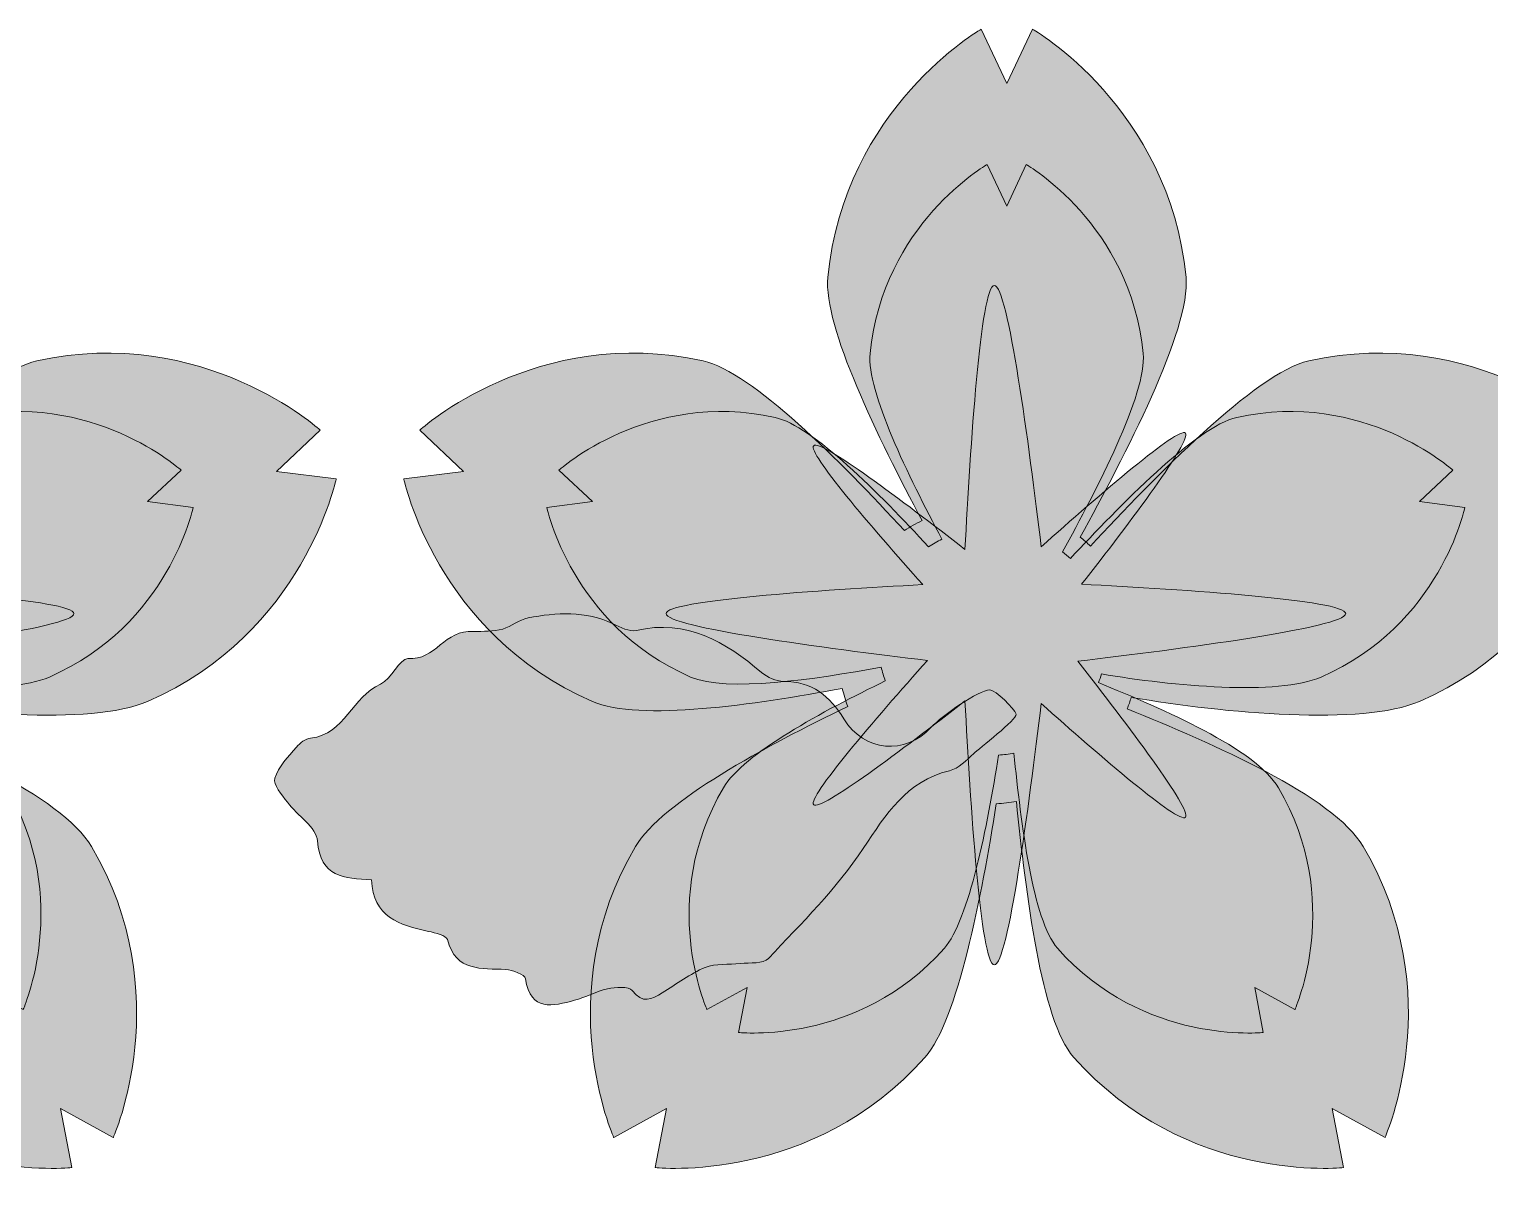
# Model space of a CAD drawing. Header units: inches. Extents: x 0 to 7.76, y -4.48 to -0.03.
# Drawn here: x 3.033 to 3.932, y -4.478 to -3.767 of the extents above; entities that cross this region are included whole.
import ezdxf

# ---------------------------------------------------------------- set-up
doc = ezdxf.new("R2010")
doc.units = ezdxf.units.IN
doc.header["$MEASUREMENT"] = 0
doc.layers.add('Layer 1', color=7, linetype='Continuous')

msp = doc.modelspace()

# ---------------------------------------------------------------- hatches: boundary and pattern name
at = {"layer": 'Layer 1', "true_color": 0xf39dc3}
h = msp.add_hatch(color=21, dxfattribs=at)
h.dxf.hatch_style = 2
edge = h.paths.add_edge_path()
edge.add_spline(control_points=[(3.18548, -4.03906), (3.18548, -4.03906), (3.2125, -4.01369), (3.2125, -4.01369), (3.2125, -4.01369), (3.14055, -3.94832), (3.03807, -3.97106), (3.00547, -3.97829), (2.94263, -4.04338), (2.90374, -4.08502), (2.90172, -4.08312), (2.89963, -4.0813), (2.89744, -4.07958), (2.92445, -4.03019), (2.96566, -3.95186), (2.96255, -3.91952), (2.9525, -3.81503), (2.86811, -3.7668), (2.86811, -3.7668), (2.86811, -3.7668), (2.85233, -3.80034), (2.85233, -3.80034), (2.85233, -3.80034), (2.83655, -3.7668), (2.83655, -3.7668), (2.83655, -3.7668), (2.75215, -3.81503), (2.7421, -3.91952), (2.7392, -3.94975), (2.77316, -4.01895), (2.8001, -4.06935), (2.79636, -4.0712), (2.79271, -4.0732), (2.78927, -4.07551), (2.74999, -4.03302), (2.69564, -3.97778), (2.66531, -3.97106), (2.56284, -3.94832), (2.49089, -4.01369), (2.49089, -4.01369), (2.49089, -4.01369), (2.51791, -4.03906), (2.51791, -4.03906), (2.51791, -4.03906), (2.48114, -4.04371), (2.48114, -4.04371), (2.48114, -4.04371), (2.50092, -4.13887), (2.59719, -4.18071), (2.62603, -4.19325), (2.69733, -4.18271), (2.75098, -4.17266), (2.75187, -4.1765), (2.75302, -4.18023), (2.75437, -4.18387), (2.70452, -4.20787), (2.63997, -4.24251), (2.62368, -4.27014), (2.5704, -4.36058), (2.61033, -4.4492), (2.61033, -4.4492), (2.61033, -4.4492), (2.64281, -4.43134), (2.64281, -4.43134), (2.64281, -4.43134), (2.63586, -4.46775), (2.63586, -4.46775), (2.63586, -4.46775), (2.73248, -4.47834), (2.80203, -4.39972), (2.8218, -4.37736), (2.83689, -4.30036), (2.8458, -4.24374), (2.84999, -4.24351), (2.85412, -4.24306), (2.85814, -4.24229), (2.86402, -4.29903), (2.8734, -4.37717), (2.89334, -4.39972), (2.96289, -4.47834), (3.05951, -4.46775), (3.05951, -4.46775), (3.05951, -4.46775), (3.05256, -4.43134), (3.05256, -4.43134), (3.05256, -4.43134), (3.08505, -4.4492), (3.08505, -4.4492), (3.08505, -4.4492), (3.12498, -4.36058), (3.07169, -4.27014), (3.05306, -4.23853), (2.97879, -4.20672), (2.92639, -4.18524), (2.92728, -4.18294), (2.92812, -4.18062), (2.92883, -4.17823), (2.98656, -4.188), (3.07118, -4.19593), (3.1062, -4.18071), (3.20246, -4.13887), (3.22225, -4.04371), (3.22225, -4.04371), (3.22225, -4.04371), (3.18548, -4.03906), (3.18548, -4.03906)], knot_values=[0, 0, 0, 0, 1, 1, 1, 2, 2, 2, 3, 3, 3, 4, 4, 4, 5, 5, 5, 6, 6, 6, 7, 7, 7, 8, 8, 8, 9, 9, 9, 10, 10, 10, 11, 11, 11, 12, 12, 12, 13, 13, 13, 14, 14, 14, 15, 15, 15, 16, 16, 16, 17, 17, 17, 18, 18, 18, 19, 19, 19, 20, 20, 20, 21, 21, 21, 22, 22, 22, 23, 23, 23, 24, 24, 24, 25, 25, 25, 26, 26, 26, 27, 27, 27, 28, 28, 28, 29, 29, 29, 30, 30, 30, 31, 31, 31, 32, 32, 32, 33, 33, 33, 34, 34, 34, 35, 35, 35, 35], degree=3, periodic=1)
h = msp.add_hatch(color=21, dxfattribs=at)
h.dxf.hatch_style = 2
edge = h.paths.add_edge_path()
edge.add_spline(control_points=[(3.96824, -4.03906), (3.96824, -4.03906), (3.99526, -4.01369), (3.99526, -4.01369), (3.99526, -4.01369), (3.92331, -3.94832), (3.82083, -3.97106), (3.78823, -3.97829), (3.72539, -4.04338), (3.6865, -4.08502), (3.68448, -4.08312), (3.68239, -4.0813), (3.6802, -4.07958), (3.70721, -4.03019), (3.74842, -3.95186), (3.74531, -3.91952), (3.73526, -3.81503), (3.65087, -3.7668), (3.65087, -3.7668), (3.65087, -3.7668), (3.63509, -3.80034), (3.63509, -3.80034), (3.63509, -3.80034), (3.61931, -3.7668), (3.61931, -3.7668), (3.61931, -3.7668), (3.53491, -3.81503), (3.52486, -3.91952), (3.52196, -3.94975), (3.55592, -4.01895), (3.58286, -4.06935), (3.57912, -4.0712), (3.57547, -4.0732), (3.57203, -4.07551), (3.53275, -4.03302), (3.4784, -3.97778), (3.44807, -3.97106), (3.3456, -3.94832), (3.27365, -4.01369), (3.27365, -4.01369), (3.27365, -4.01369), (3.30067, -4.03906), (3.30067, -4.03906), (3.30067, -4.03906), (3.2639, -4.04371), (3.2639, -4.04371), (3.2639, -4.04371), (3.28368, -4.13887), (3.37995, -4.18071), (3.40879, -4.19325), (3.48009, -4.18271), (3.53374, -4.17266), (3.53463, -4.1765), (3.53578, -4.18023), (3.53713, -4.18387), (3.48728, -4.20787), (3.42273, -4.24251), (3.40644, -4.27014), (3.35316, -4.36058), (3.39309, -4.4492), (3.39309, -4.4492), (3.39309, -4.4492), (3.42557, -4.43134), (3.42557, -4.43134), (3.42557, -4.43134), (3.41862, -4.46775), (3.41862, -4.46775), (3.41862, -4.46775), (3.51524, -4.47834), (3.58479, -4.39972), (3.60456, -4.37736), (3.61965, -4.30036), (3.62856, -4.24374), (3.63275, -4.24351), (3.63688, -4.24306), (3.6409, -4.24229), (3.64678, -4.29903), (3.65616, -4.37717), (3.6761, -4.39972), (3.74565, -4.47834), (3.84227, -4.46775), (3.84227, -4.46775), (3.84227, -4.46775), (3.83532, -4.43134), (3.83532, -4.43134), (3.83532, -4.43134), (3.8678, -4.4492), (3.8678, -4.4492), (3.8678, -4.4492), (3.90773, -4.36058), (3.85445, -4.27014), (3.83582, -4.23853), (3.76155, -4.20672), (3.70914, -4.18524), (3.71004, -4.18294), (3.71088, -4.18062), (3.71159, -4.17823), (3.76932, -4.188), (3.85394, -4.19593), (3.88896, -4.18071), (3.98522, -4.13887), (4.00501, -4.04371), (4.00501, -4.04371), (4.00501, -4.04371), (3.96824, -4.03906), (3.96824, -4.03906)], knot_values=[0, 0, 0, 0, 1, 1, 1, 2, 2, 2, 3, 3, 3, 4, 4, 4, 5, 5, 5, 6, 6, 6, 7, 7, 7, 8, 8, 8, 9, 9, 9, 10, 10, 10, 11, 11, 11, 12, 12, 12, 13, 13, 13, 14, 14, 14, 15, 15, 15, 16, 16, 16, 17, 17, 17, 18, 18, 18, 19, 19, 19, 20, 20, 20, 21, 21, 21, 22, 22, 22, 23, 23, 23, 24, 24, 24, 25, 25, 25, 26, 26, 26, 27, 27, 27, 28, 28, 28, 29, 29, 29, 30, 30, 30, 31, 31, 31, 32, 32, 32, 33, 33, 33, 34, 34, 34, 35, 35, 35, 35], degree=3, periodic=1)
at = {"layer": 'Layer 1', "true_color": 0xf5b9d4}
h = msp.add_hatch(color=254, dxfattribs=at)
h.dxf.hatch_style = 2
edge = h.paths.add_edge_path()
edge.add_spline(control_points=[(3.10617, -4.0577), (3.10617, -4.0577), (3.12677, -4.03836), (3.12677, -4.03836), (3.12677, -4.03836), (3.07192, -3.98853), (2.99379, -4.00586), (2.96893, -4.01137), (2.92102, -4.061), (2.89137, -4.09274), (2.88983, -4.09129), (2.88824, -4.0899), (2.88657, -4.08859), (2.90716, -4.05094), (2.93858, -3.99122), (2.93621, -3.96656), (2.92855, -3.8869), (2.86421, -3.85014), (2.86421, -3.85014), (2.86421, -3.85014), (2.85218, -3.87571), (2.85218, -3.87571), (2.85218, -3.87571), (2.84015, -3.85014), (2.84015, -3.85014), (2.84015, -3.85014), (2.7758, -3.8869), (2.76814, -3.96656), (2.76593, -3.98961), (2.79182, -4.04237), (2.81236, -4.0808), (2.80951, -4.0822), (2.80672, -4.08373), (2.8041, -4.08549), (2.77416, -4.0531), (2.73272, -4.01099), (2.7096, -4.00586), (2.63147, -3.98853), (2.57662, -4.03836), (2.57662, -4.03836), (2.57662, -4.03836), (2.59722, -4.0577), (2.59722, -4.0577), (2.59722, -4.0577), (2.56919, -4.06124), (2.56919, -4.06124), (2.56919, -4.06124), (2.58427, -4.1338), (2.65767, -4.1657), (2.67965, -4.17526), (2.73401, -4.16722), (2.77491, -4.15955), (2.77559, -4.16248), (2.77646, -4.16533), (2.77749, -4.16811), (2.73949, -4.1864), (2.69028, -4.21281), (2.67786, -4.23388), (2.63724, -4.30283), (2.66768, -4.37039), (2.66768, -4.37039), (2.66768, -4.37039), (2.69244, -4.35678), (2.69244, -4.35678), (2.69244, -4.35678), (2.68715, -4.38453), (2.68715, -4.38453), (2.68715, -4.38453), (2.76081, -4.39261), (2.81383, -4.33266), (2.8289, -4.31562), (2.84041, -4.25691), (2.8472, -4.21375), (2.85039, -4.21357), (2.85354, -4.21323), (2.85661, -4.21264), (2.86109, -4.2559), (2.86824, -4.31547), (2.88345, -4.33266), (2.93647, -4.39261), (3.01013, -4.38453), (3.01013, -4.38453), (3.01013, -4.38453), (3.00484, -4.35678), (3.00484, -4.35678), (3.00484, -4.35678), (3.0296, -4.37039), (3.0296, -4.37039), (3.0296, -4.37039), (3.06004, -4.30283), (3.01941, -4.23388), (3.00522, -4.20978), (2.94859, -4.18553), (2.90864, -4.16915), (2.90932, -4.1674), (2.90996, -4.16563), (2.9105, -4.16381), (2.95452, -4.17125), (3.01903, -4.1773), (3.04572, -4.1657), (3.11912, -4.1338), (3.1342, -4.06124), (3.1342, -4.06124), (3.1342, -4.06124), (3.10617, -4.0577), (3.10617, -4.0577)], knot_values=[0, 0, 0, 0, 1, 1, 1, 2, 2, 2, 3, 3, 3, 4, 4, 4, 5, 5, 5, 6, 6, 6, 7, 7, 7, 8, 8, 8, 9, 9, 9, 10, 10, 10, 11, 11, 11, 12, 12, 12, 13, 13, 13, 14, 14, 14, 15, 15, 15, 16, 16, 16, 17, 17, 17, 18, 18, 18, 19, 19, 19, 20, 20, 20, 21, 21, 21, 22, 22, 22, 23, 23, 23, 24, 24, 24, 25, 25, 25, 26, 26, 26, 27, 27, 27, 28, 28, 28, 29, 29, 29, 30, 30, 30, 31, 31, 31, 32, 32, 32, 33, 33, 33, 34, 34, 34, 35, 35, 35, 35], degree=3, periodic=1)
h = msp.add_hatch(color=254, dxfattribs=at)
h.dxf.hatch_style = 2
edge = h.paths.add_edge_path()
edge.add_spline(control_points=[(3.88893, -4.0577), (3.88893, -4.0577), (3.90953, -4.03836), (3.90953, -4.03836), (3.90953, -4.03836), (3.85468, -3.98853), (3.77655, -4.00586), (3.75169, -4.01137), (3.70378, -4.061), (3.67413, -4.09274), (3.67259, -4.09129), (3.671, -4.0899), (3.66933, -4.08859), (3.68992, -4.05094), (3.72134, -3.99122), (3.71897, -3.96656), (3.71131, -3.8869), (3.64697, -3.85014), (3.64697, -3.85014), (3.64697, -3.85014), (3.63494, -3.87571), (3.63494, -3.87571), (3.63494, -3.87571), (3.6229, -3.85014), (3.6229, -3.85014), (3.6229, -3.85014), (3.55856, -3.8869), (3.5509, -3.96656), (3.54869, -3.98961), (3.57458, -4.04237), (3.59512, -4.0808), (3.59227, -4.0822), (3.58948, -4.08373), (3.58686, -4.08549), (3.55692, -4.0531), (3.51548, -4.01099), (3.49236, -4.00586), (3.41423, -3.98853), (3.35938, -4.03836), (3.35938, -4.03836), (3.35938, -4.03836), (3.37998, -4.0577), (3.37998, -4.0577), (3.37998, -4.0577), (3.35195, -4.06124), (3.35195, -4.06124), (3.35195, -4.06124), (3.36703, -4.1338), (3.44043, -4.1657), (3.46241, -4.17526), (3.51677, -4.16722), (3.55767, -4.15955), (3.55835, -4.16248), (3.55922, -4.16533), (3.56025, -4.16811), (3.52225, -4.1864), (3.47304, -4.21281), (3.46062, -4.23388), (3.42, -4.30283), (3.45044, -4.37039), (3.45044, -4.37039), (3.45044, -4.37039), (3.4752, -4.35678), (3.4752, -4.35678), (3.4752, -4.35678), (3.46991, -4.38453), (3.46991, -4.38453), (3.46991, -4.38453), (3.54357, -4.39261), (3.59659, -4.33266), (3.61166, -4.31562), (3.62317, -4.25691), (3.62996, -4.21375), (3.63315, -4.21357), (3.6363, -4.21323), (3.63937, -4.21264), (3.64385, -4.2559), (3.651, -4.31547), (3.66621, -4.33266), (3.71923, -4.39261), (3.79289, -4.38453), (3.79289, -4.38453), (3.79289, -4.38453), (3.7876, -4.35678), (3.7876, -4.35678), (3.7876, -4.35678), (3.81236, -4.37039), (3.81236, -4.37039), (3.81236, -4.37039), (3.8428, -4.30283), (3.80217, -4.23388), (3.78798, -4.20978), (3.73135, -4.18553), (3.6914, -4.16915), (3.69208, -4.1674), (3.69272, -4.16563), (3.69326, -4.16381), (3.73728, -4.17125), (3.80179, -4.1773), (3.82848, -4.1657), (3.90188, -4.1338), (3.91696, -4.06124), (3.91696, -4.06124), (3.91696, -4.06124), (3.88893, -4.0577), (3.88893, -4.0577)], knot_values=[0, 0, 0, 0, 1, 1, 1, 2, 2, 2, 3, 3, 3, 4, 4, 4, 5, 5, 5, 6, 6, 6, 7, 7, 7, 8, 8, 8, 9, 9, 9, 10, 10, 10, 11, 11, 11, 12, 12, 12, 13, 13, 13, 14, 14, 14, 15, 15, 15, 16, 16, 16, 17, 17, 17, 18, 18, 18, 19, 19, 19, 20, 20, 20, 21, 21, 21, 22, 22, 22, 23, 23, 23, 24, 24, 24, 25, 25, 25, 26, 26, 26, 27, 27, 27, 28, 28, 28, 29, 29, 29, 30, 30, 30, 31, 31, 31, 32, 32, 32, 33, 33, 33, 34, 34, 34, 35, 35, 35, 35], degree=3, periodic=1)
at = {"layer": 'Layer 1', "true_color": 0xec008b}
h = msp.add_hatch(color=230, dxfattribs=at)
h.dxf.hatch_style = 2
edge = h.paths.add_edge_path()
edge.add_spline(control_points=[(3.06088, -4.12666), (3.06088, -4.11826), (2.96068, -4.1118), (2.89831, -4.10859), (2.92794, -4.07063), (2.96636, -4.01962), (2.96222, -4.01547), (2.95803, -4.01128), (2.90918, -4.05352), (2.87341, -4.08553), (2.86596, -4.02308), (2.85291, -3.92458), (2.84459, -3.92458), (2.83619, -3.92458), (2.82973, -4.02479), (2.82652, -4.08715), (2.78857, -4.05752), (2.73755, -4.0191), (2.7334, -4.02325), (2.72934, -4.02731), (2.76897, -4.07341), (2.80057, -4.10882), (2.73802, -4.1121), (2.64251, -4.11846), (2.64251, -4.12666), (2.64251, -4.13498), (2.741, -4.14803), (2.80346, -4.15548), (2.77145, -4.19125), (2.72921, -4.2401), (2.7334, -4.24429), (2.73755, -4.24843), (2.78856, -4.21001), (2.82652, -4.18038), (2.82973, -4.24275), (2.83619, -4.34295), (2.84459, -4.34295), (2.85291, -4.34295), (2.86596, -4.24447), (2.87341, -4.182), (2.90918, -4.21401), (2.95803, -4.25625), (2.96222, -4.25206), (2.96647, -4.2478), (2.92587, -4.19416), (2.89597, -4.15595), (2.95813, -4.14859), (3.06088, -4.13516), (3.06088, -4.12666)], knot_values=[0, 0, 0, 0, 1, 1, 1, 2, 2, 2, 3, 3, 3, 4, 4, 4, 5, 5, 5, 6, 6, 6, 7, 7, 7, 8, 8, 8, 9, 9, 9, 10, 10, 10, 11, 11, 11, 12, 12, 12, 13, 13, 13, 14, 14, 14, 15, 15, 15, 16, 16, 16, 16], degree=3, periodic=1)
h = msp.add_hatch(color=230, dxfattribs=at)
h.dxf.hatch_style = 2
edge = h.paths.add_edge_path()
edge.add_spline(control_points=[(3.84364, -4.12666), (3.84364, -4.11826), (3.74344, -4.1118), (3.68107, -4.10859), (3.7107, -4.07063), (3.74912, -4.01962), (3.74497, -4.01547), (3.74079, -4.01128), (3.69194, -4.05352), (3.65617, -4.08553), (3.64872, -4.02308), (3.63567, -3.92458), (3.62735, -3.92458), (3.61895, -3.92458), (3.61249, -4.02479), (3.60928, -4.08715), (3.57133, -4.05752), (3.52031, -4.0191), (3.51616, -4.02325), (3.5121, -4.02731), (3.55173, -4.07341), (3.58333, -4.10882), (3.52078, -4.1121), (3.42527, -4.11846), (3.42527, -4.12666), (3.42527, -4.13498), (3.52376, -4.14803), (3.58622, -4.15548), (3.55421, -4.19125), (3.51197, -4.2401), (3.51616, -4.24429), (3.52031, -4.24843), (3.57132, -4.21001), (3.60928, -4.18038), (3.61249, -4.24275), (3.61895, -4.34295), (3.62735, -4.34295), (3.63567, -4.34295), (3.64872, -4.24447), (3.65617, -4.182), (3.69194, -4.21401), (3.74079, -4.25625), (3.74497, -4.25206), (3.74923, -4.2478), (3.70863, -4.19416), (3.67873, -4.15595), (3.74089, -4.14859), (3.84364, -4.13516), (3.84364, -4.12666)], knot_values=[0, 0, 0, 0, 1, 1, 1, 2, 2, 2, 3, 3, 3, 4, 4, 4, 5, 5, 5, 6, 6, 6, 7, 7, 7, 8, 8, 8, 9, 9, 9, 10, 10, 10, 11, 11, 11, 12, 12, 12, 13, 13, 13, 14, 14, 14, 15, 15, 15, 16, 16, 16, 16], degree=3, periodic=1)
at = {"layer": 'Layer 1', "true_color": 0x38b449}
h = msp.add_hatch(color=95, dxfattribs=at)
h.dxf.hatch_style = 2
edge = h.paths.add_edge_path()
edge.add_spline(control_points=[(3.24406, -4.29066), (3.22717, -4.28958), (3.21239, -4.2891), (3.21073, -4.26656), (3.21012, -4.25827), (3.19838, -4.25099), (3.19226, -4.24284), (3.18883, -4.23827), (3.18327, -4.23185), (3.18444, -4.22804), (3.18663, -4.22091), (3.19275, -4.21483), (3.19781, -4.20881), (3.19993, -4.20629), (3.2034, -4.20373), (3.20651, -4.20338), (3.2276, -4.20101), (3.23216, -4.1776), (3.24956, -4.17008), (3.25634, -4.16715), (3.26131, -4.15399), (3.26644, -4.15438), (3.28346, -4.15566), (3.28892, -4.13617), (3.30676, -4.13768), (3.3127, -4.13744), (3.31911, -4.13789), (3.32474, -4.13616), (3.33019, -4.13449), (3.33466, -4.13046), (3.34047, -4.12926), (3.35753, -4.12597), (3.37576, -4.12483), (3.39275, -4.13297), (3.39717, -4.13509), (3.40269, -4.138), (3.4069, -4.13703), (3.43811, -4.12984), (3.46164, -4.14392), (3.48399, -4.16281), (3.48763, -4.16588), (3.49312, -4.16835), (3.49776, -4.16837), (3.51514, -4.16843), (3.52608, -4.17744), (3.53467, -4.19141), (3.54724, -4.21184), (3.57244, -4.21406), (3.58847, -4.19664), (3.59507, -4.18946), (3.6179, -4.17368), (3.62452, -4.17362), (3.62808, -4.17358), (3.63971, -4.18512), (3.64078, -4.18865), (3.64164, -4.19148), (3.6176, -4.21), (3.61463, -4.21286), (3.61025, -4.21706), (3.60525, -4.22196), (3.59971, -4.22336), (3.57323, -4.23007), (3.56074, -4.24998), (3.54667, -4.27126), (3.53036, -4.29594), (3.50867, -4.31717), (3.48836, -4.33902), (3.48515, -4.34247), (3.47694, -4.34143), (3.47101, -4.34213), (3.46379, -4.34298), (3.45586, -4.34187), (3.44943, -4.34451), (3.44005, -4.34836), (3.43169, -4.35476), (3.42294, -4.36015), (3.41644, -4.36416), (3.41093, -4.36716), (3.40444, -4.35877), (3.40232, -4.35603), (3.39422, -4.35664), (3.38926, -4.35767), (3.38227, -4.35912), (3.37581, -4.36295), (3.36887, -4.36475), (3.35568, -4.36815), (3.34205, -4.37222), (3.33875, -4.35143), (3.33835, -4.34888), (3.33089, -4.34601), (3.32656, -4.34578), (3.31172, -4.34497), (3.29603, -4.34744), (3.29072, -4.32738), (3.29004, -4.3248), (3.28324, -4.32322), (3.27902, -4.32231), (3.26119, -4.31847), (3.24481, -4.31323), (3.24406, -4.29066)], knot_values=[0, 0, 0, 0, 1, 1, 1, 2, 2, 2, 3, 3, 3, 4, 4, 4, 5, 5, 5, 6, 6, 6, 7, 7, 7, 8, 8, 8, 9, 9, 9, 10, 10, 10, 11, 11, 11, 12, 12, 12, 13, 13, 13, 14, 14, 14, 15, 15, 15, 16, 16, 16, 17, 17, 17, 18, 18, 18, 19, 19, 19, 20, 20, 20, 21, 21, 21, 22, 22, 22, 23, 23, 23, 24, 24, 24, 25, 25, 25, 26, 26, 26, 27, 27, 27, 28, 28, 28, 29, 29, 29, 30, 30, 30, 31, 31, 31, 32, 32, 32, 33, 33, 33, 33], degree=3, periodic=1)

# ---------------------------------------------------------------- linework, layer by layer
at = {"layer": 'Layer 1', "lineweight": 0}
for points, knots in [([(3.18548, -4.03906), (3.18548, -4.03906), (3.2125, -4.01369), (3.2125, -4.01369), (3.2125, -4.01369), (3.14055, -3.94832), (3.03807, -3.97106), (3.00547, -3.97829), (2.94263, -4.04338), (2.90374, -4.08502), (2.90172, -4.08312), (2.89963, -4.0813), (2.89744, -4.07958), (2.92445, -4.03019), (2.96566, -3.95186), (2.96255, -3.91952), (2.9525, -3.81503), (2.86811, -3.7668), (2.86811, -3.7668), (2.86811, -3.7668), (2.85233, -3.80034), (2.85233, -3.80034), (2.85233, -3.80034), (2.83655, -3.7668), (2.83655, -3.7668), (2.83655, -3.7668), (2.75215, -3.81503), (2.7421, -3.91952), (2.7392, -3.94975), (2.77316, -4.01895), (2.8001, -4.06935), (2.79636, -4.0712), (2.79271, -4.0732), (2.78927, -4.07551), (2.74999, -4.03302), (2.69564, -3.97778), (2.66531, -3.97106), (2.56284, -3.94832), (2.49089, -4.01369), (2.49089, -4.01369), (2.49089, -4.01369), (2.51791, -4.03906), (2.51791, -4.03906), (2.51791, -4.03906), (2.48114, -4.04371), (2.48114, -4.04371), (2.48114, -4.04371), (2.50092, -4.13887), (2.59719, -4.18071), (2.62603, -4.19325), (2.69733, -4.18271), (2.75098, -4.17266), (2.75187, -4.1765), (2.75302, -4.18023), (2.75437, -4.18387), (2.70452, -4.20787), (2.63997, -4.24251), (2.62368, -4.27014), (2.5704, -4.36058), (2.61033, -4.4492), (2.61033, -4.4492), (2.61033, -4.4492), (2.64281, -4.43134), (2.64281, -4.43134), (2.64281, -4.43134), (2.63586, -4.46775), (2.63586, -4.46775), (2.63586, -4.46775), (2.73248, -4.47834), (2.80203, -4.39972), (2.8218, -4.37736), (2.83689, -4.30036), (2.8458, -4.24374), (2.84999, -4.24351), (2.85412, -4.24306), (2.85814, -4.24229), (2.86402, -4.29903), (2.8734, -4.37717), (2.89334, -4.39972), (2.96289, -4.47834), (3.05951, -4.46775), (3.05951, -4.46775), (3.05951, -4.46775), (3.05256, -4.43134), (3.05256, -4.43134), (3.05256, -4.43134), (3.08505, -4.4492), (3.08505, -4.4492), (3.08505, -4.4492), (3.12498, -4.36058), (3.07169, -4.27014), (3.05306, -4.23853), (2.97879, -4.20672), (2.92639, -4.18524), (2.92728, -4.18294), (2.92812, -4.18062), (2.92883, -4.17823), (2.98656, -4.188), (3.07118, -4.19593), (3.1062, -4.18071), (3.20246, -4.13887), (3.22225, -4.04371), (3.22225, -4.04371), (3.22225, -4.04371), (3.18548, -4.03906), (3.18548, -4.03906)], [0, 0, 0, 0, 1, 1, 1, 2, 2, 2, 3, 3, 3, 4, 4, 4, 5, 5, 5, 6, 6, 6, 7, 7, 7, 8, 8, 8, 9, 9, 9, 10, 10, 10, 11, 11, 11, 12, 12, 12, 13, 13, 13, 14, 14, 14, 15, 15, 15, 16, 16, 16, 17, 17, 17, 18, 18, 18, 19, 19, 19, 20, 20, 20, 21, 21, 21, 22, 22, 22, 23, 23, 23, 24, 24, 24, 25, 25, 25, 26, 26, 26, 27, 27, 27, 28, 28, 28, 29, 29, 29, 30, 30, 30, 31, 31, 31, 32, 32, 32, 33, 33, 33, 34, 34, 34, 35, 35, 35, 35]), ([(3.96824, -4.03906), (3.96824, -4.03906), (3.99526, -4.01369), (3.99526, -4.01369), (3.99526, -4.01369), (3.92331, -3.94832), (3.82083, -3.97106), (3.78823, -3.97829), (3.72539, -4.04338), (3.6865, -4.08502), (3.68448, -4.08312), (3.68239, -4.0813), (3.6802, -4.07958), (3.70721, -4.03019), (3.74842, -3.95186), (3.74531, -3.91952), (3.73526, -3.81503), (3.65087, -3.7668), (3.65087, -3.7668), (3.65087, -3.7668), (3.63509, -3.80034), (3.63509, -3.80034), (3.63509, -3.80034), (3.61931, -3.7668), (3.61931, -3.7668), (3.61931, -3.7668), (3.53491, -3.81503), (3.52486, -3.91952), (3.52196, -3.94975), (3.55592, -4.01895), (3.58286, -4.06935), (3.57912, -4.0712), (3.57547, -4.0732), (3.57203, -4.07551), (3.53275, -4.03302), (3.4784, -3.97778), (3.44807, -3.97106), (3.3456, -3.94832), (3.27365, -4.01369), (3.27365, -4.01369), (3.27365, -4.01369), (3.30067, -4.03906), (3.30067, -4.03906), (3.30067, -4.03906), (3.2639, -4.04371), (3.2639, -4.04371), (3.2639, -4.04371), (3.28368, -4.13887), (3.37995, -4.18071), (3.40879, -4.19325), (3.48009, -4.18271), (3.53374, -4.17266), (3.53463, -4.1765), (3.53578, -4.18023), (3.53713, -4.18387), (3.48728, -4.20787), (3.42273, -4.24251), (3.40644, -4.27014), (3.35316, -4.36058), (3.39309, -4.4492), (3.39309, -4.4492), (3.39309, -4.4492), (3.42557, -4.43134), (3.42557, -4.43134), (3.42557, -4.43134), (3.41862, -4.46775), (3.41862, -4.46775), (3.41862, -4.46775), (3.51524, -4.47834), (3.58479, -4.39972), (3.60456, -4.37736), (3.61965, -4.30036), (3.62856, -4.24374), (3.63275, -4.24351), (3.63688, -4.24306), (3.6409, -4.24229), (3.64678, -4.29903), (3.65616, -4.37717), (3.6761, -4.39972), (3.74565, -4.47834), (3.84227, -4.46775), (3.84227, -4.46775), (3.84227, -4.46775), (3.83532, -4.43134), (3.83532, -4.43134), (3.83532, -4.43134), (3.8678, -4.4492), (3.8678, -4.4492), (3.8678, -4.4492), (3.90773, -4.36058), (3.85445, -4.27014), (3.83582, -4.23853), (3.76155, -4.20672), (3.70914, -4.18524), (3.71004, -4.18294), (3.71088, -4.18062), (3.71159, -4.17823), (3.76932, -4.188), (3.85394, -4.19593), (3.88896, -4.18071), (3.98522, -4.13887), (4.00501, -4.04371), (4.00501, -4.04371), (4.00501, -4.04371), (3.96824, -4.03906), (3.96824, -4.03906)], [0, 0, 0, 0, 1, 1, 1, 2, 2, 2, 3, 3, 3, 4, 4, 4, 5, 5, 5, 6, 6, 6, 7, 7, 7, 8, 8, 8, 9, 9, 9, 10, 10, 10, 11, 11, 11, 12, 12, 12, 13, 13, 13, 14, 14, 14, 15, 15, 15, 16, 16, 16, 17, 17, 17, 18, 18, 18, 19, 19, 19, 20, 20, 20, 21, 21, 21, 22, 22, 22, 23, 23, 23, 24, 24, 24, 25, 25, 25, 26, 26, 26, 27, 27, 27, 28, 28, 28, 29, 29, 29, 30, 30, 30, 31, 31, 31, 32, 32, 32, 33, 33, 33, 34, 34, 34, 35, 35, 35, 35]), ([(3.10617, -4.0577), (3.10617, -4.0577), (3.12677, -4.03836), (3.12677, -4.03836), (3.12677, -4.03836), (3.07192, -3.98853), (2.99379, -4.00586), (2.96893, -4.01137), (2.92102, -4.061), (2.89137, -4.09274), (2.88983, -4.09129), (2.88824, -4.0899), (2.88657, -4.08859), (2.90716, -4.05094), (2.93858, -3.99122), (2.93621, -3.96656), (2.92855, -3.8869), (2.86421, -3.85014), (2.86421, -3.85014), (2.86421, -3.85014), (2.85218, -3.87571), (2.85218, -3.87571), (2.85218, -3.87571), (2.84015, -3.85014), (2.84015, -3.85014), (2.84015, -3.85014), (2.7758, -3.8869), (2.76814, -3.96656), (2.76593, -3.98961), (2.79182, -4.04237), (2.81236, -4.0808), (2.80951, -4.0822), (2.80672, -4.08373), (2.8041, -4.08549), (2.77416, -4.0531), (2.73272, -4.01099), (2.7096, -4.00586), (2.63147, -3.98853), (2.57662, -4.03836), (2.57662, -4.03836), (2.57662, -4.03836), (2.59722, -4.0577), (2.59722, -4.0577), (2.59722, -4.0577), (2.56919, -4.06124), (2.56919, -4.06124), (2.56919, -4.06124), (2.58427, -4.1338), (2.65767, -4.1657), (2.67965, -4.17526), (2.73401, -4.16722), (2.77491, -4.15955), (2.77559, -4.16248), (2.77646, -4.16533), (2.77749, -4.16811), (2.73949, -4.1864), (2.69028, -4.21281), (2.67786, -4.23388), (2.63724, -4.30283), (2.66768, -4.37039), (2.66768, -4.37039), (2.66768, -4.37039), (2.69244, -4.35678), (2.69244, -4.35678), (2.69244, -4.35678), (2.68715, -4.38453), (2.68715, -4.38453), (2.68715, -4.38453), (2.76081, -4.39261), (2.81383, -4.33266), (2.8289, -4.31562), (2.84041, -4.25691), (2.8472, -4.21375), (2.85039, -4.21357), (2.85354, -4.21323), (2.85661, -4.21264), (2.86109, -4.2559), (2.86824, -4.31547), (2.88345, -4.33266), (2.93647, -4.39261), (3.01013, -4.38453), (3.01013, -4.38453), (3.01013, -4.38453), (3.00484, -4.35678), (3.00484, -4.35678), (3.00484, -4.35678), (3.0296, -4.37039), (3.0296, -4.37039), (3.0296, -4.37039), (3.06004, -4.30283), (3.01941, -4.23388), (3.00522, -4.20978), (2.94859, -4.18553), (2.90864, -4.16915), (2.90932, -4.1674), (2.90996, -4.16563), (2.9105, -4.16381), (2.95452, -4.17125), (3.01903, -4.1773), (3.04572, -4.1657), (3.11912, -4.1338), (3.1342, -4.06124), (3.1342, -4.06124), (3.1342, -4.06124), (3.10617, -4.0577), (3.10617, -4.0577)], [0, 0, 0, 0, 1, 1, 1, 2, 2, 2, 3, 3, 3, 4, 4, 4, 5, 5, 5, 6, 6, 6, 7, 7, 7, 8, 8, 8, 9, 9, 9, 10, 10, 10, 11, 11, 11, 12, 12, 12, 13, 13, 13, 14, 14, 14, 15, 15, 15, 16, 16, 16, 17, 17, 17, 18, 18, 18, 19, 19, 19, 20, 20, 20, 21, 21, 21, 22, 22, 22, 23, 23, 23, 24, 24, 24, 25, 25, 25, 26, 26, 26, 27, 27, 27, 28, 28, 28, 29, 29, 29, 30, 30, 30, 31, 31, 31, 32, 32, 32, 33, 33, 33, 34, 34, 34, 35, 35, 35, 35]), ([(3.88893, -4.0577), (3.88893, -4.0577), (3.90953, -4.03836), (3.90953, -4.03836), (3.90953, -4.03836), (3.85468, -3.98853), (3.77655, -4.00586), (3.75169, -4.01137), (3.70378, -4.061), (3.67413, -4.09274), (3.67259, -4.09129), (3.671, -4.0899), (3.66933, -4.08859), (3.68992, -4.05094), (3.72134, -3.99122), (3.71897, -3.96656), (3.71131, -3.8869), (3.64697, -3.85014), (3.64697, -3.85014), (3.64697, -3.85014), (3.63494, -3.87571), (3.63494, -3.87571), (3.63494, -3.87571), (3.6229, -3.85014), (3.6229, -3.85014), (3.6229, -3.85014), (3.55856, -3.8869), (3.5509, -3.96656), (3.54869, -3.98961), (3.57458, -4.04237), (3.59512, -4.0808), (3.59227, -4.0822), (3.58948, -4.08373), (3.58686, -4.08549), (3.55692, -4.0531), (3.51548, -4.01099), (3.49236, -4.00586), (3.41423, -3.98853), (3.35938, -4.03836), (3.35938, -4.03836), (3.35938, -4.03836), (3.37998, -4.0577), (3.37998, -4.0577), (3.37998, -4.0577), (3.35195, -4.06124), (3.35195, -4.06124), (3.35195, -4.06124), (3.36703, -4.1338), (3.44043, -4.1657), (3.46241, -4.17526), (3.51677, -4.16722), (3.55767, -4.15955), (3.55835, -4.16248), (3.55922, -4.16533), (3.56025, -4.16811), (3.52225, -4.1864), (3.47304, -4.21281), (3.46062, -4.23388), (3.42, -4.30283), (3.45044, -4.37039), (3.45044, -4.37039), (3.45044, -4.37039), (3.4752, -4.35678), (3.4752, -4.35678), (3.4752, -4.35678), (3.46991, -4.38453), (3.46991, -4.38453), (3.46991, -4.38453), (3.54357, -4.39261), (3.59659, -4.33266), (3.61166, -4.31562), (3.62317, -4.25691), (3.62996, -4.21375), (3.63315, -4.21357), (3.6363, -4.21323), (3.63937, -4.21264), (3.64385, -4.2559), (3.651, -4.31547), (3.66621, -4.33266), (3.71923, -4.39261), (3.79289, -4.38453), (3.79289, -4.38453), (3.79289, -4.38453), (3.7876, -4.35678), (3.7876, -4.35678), (3.7876, -4.35678), (3.81236, -4.37039), (3.81236, -4.37039), (3.81236, -4.37039), (3.8428, -4.30283), (3.80217, -4.23388), (3.78798, -4.20978), (3.73135, -4.18553), (3.6914, -4.16915), (3.69208, -4.1674), (3.69272, -4.16563), (3.69326, -4.16381), (3.73728, -4.17125), (3.80179, -4.1773), (3.82848, -4.1657), (3.90188, -4.1338), (3.91696, -4.06124), (3.91696, -4.06124), (3.91696, -4.06124), (3.88893, -4.0577), (3.88893, -4.0577)], [0, 0, 0, 0, 1, 1, 1, 2, 2, 2, 3, 3, 3, 4, 4, 4, 5, 5, 5, 6, 6, 6, 7, 7, 7, 8, 8, 8, 9, 9, 9, 10, 10, 10, 11, 11, 11, 12, 12, 12, 13, 13, 13, 14, 14, 14, 15, 15, 15, 16, 16, 16, 17, 17, 17, 18, 18, 18, 19, 19, 19, 20, 20, 20, 21, 21, 21, 22, 22, 22, 23, 23, 23, 24, 24, 24, 25, 25, 25, 26, 26, 26, 27, 27, 27, 28, 28, 28, 29, 29, 29, 30, 30, 30, 31, 31, 31, 32, 32, 32, 33, 33, 33, 34, 34, 34, 35, 35, 35, 35]), ([(3.06088, -4.12666), (3.06088, -4.11826), (2.96068, -4.1118), (2.89831, -4.10859), (2.92794, -4.07063), (2.96636, -4.01962), (2.96222, -4.01547), (2.95803, -4.01128), (2.90918, -4.05352), (2.87341, -4.08553), (2.86596, -4.02308), (2.85291, -3.92458), (2.84459, -3.92458), (2.83619, -3.92458), (2.82973, -4.02479), (2.82652, -4.08715), (2.78857, -4.05752), (2.73755, -4.0191), (2.7334, -4.02325), (2.72934, -4.02731), (2.76897, -4.07341), (2.80057, -4.10882), (2.73802, -4.1121), (2.64251, -4.11846), (2.64251, -4.12666), (2.64251, -4.13498), (2.741, -4.14803), (2.80346, -4.15548), (2.77145, -4.19125), (2.72921, -4.2401), (2.7334, -4.24429), (2.73755, -4.24843), (2.78856, -4.21001), (2.82652, -4.18038), (2.82973, -4.24275), (2.83619, -4.34295), (2.84459, -4.34295), (2.85291, -4.34295), (2.86596, -4.24447), (2.87341, -4.182), (2.90918, -4.21401), (2.95803, -4.25625), (2.96222, -4.25206), (2.96647, -4.2478), (2.92587, -4.19416), (2.89597, -4.15595), (2.95813, -4.14859), (3.06088, -4.13516), (3.06088, -4.12666)], [0, 0, 0, 0, 1, 1, 1, 2, 2, 2, 3, 3, 3, 4, 4, 4, 5, 5, 5, 6, 6, 6, 7, 7, 7, 8, 8, 8, 9, 9, 9, 10, 10, 10, 11, 11, 11, 12, 12, 12, 13, 13, 13, 14, 14, 14, 15, 15, 15, 16, 16, 16, 16]), ([(3.84364, -4.12666), (3.84364, -4.11826), (3.74344, -4.1118), (3.68107, -4.10859), (3.7107, -4.07063), (3.74912, -4.01962), (3.74497, -4.01547), (3.74079, -4.01128), (3.69194, -4.05352), (3.65617, -4.08553), (3.64872, -4.02308), (3.63567, -3.92458), (3.62735, -3.92458), (3.61895, -3.92458), (3.61249, -4.02479), (3.60928, -4.08715), (3.57133, -4.05752), (3.52031, -4.0191), (3.51616, -4.02325), (3.5121, -4.02731), (3.55173, -4.07341), (3.58333, -4.10882), (3.52078, -4.1121), (3.42527, -4.11846), (3.42527, -4.12666), (3.42527, -4.13498), (3.52376, -4.14803), (3.58622, -4.15548), (3.55421, -4.19125), (3.51197, -4.2401), (3.51616, -4.24429), (3.52031, -4.24843), (3.57132, -4.21001), (3.60928, -4.18038), (3.61249, -4.24275), (3.61895, -4.34295), (3.62735, -4.34295), (3.63567, -4.34295), (3.64872, -4.24447), (3.65617, -4.182), (3.69194, -4.21401), (3.74079, -4.25625), (3.74497, -4.25206), (3.74923, -4.2478), (3.70863, -4.19416), (3.67873, -4.15595), (3.74089, -4.14859), (3.84364, -4.13516), (3.84364, -4.12666)], [0, 0, 0, 0, 1, 1, 1, 2, 2, 2, 3, 3, 3, 4, 4, 4, 5, 5, 5, 6, 6, 6, 7, 7, 7, 8, 8, 8, 9, 9, 9, 10, 10, 10, 11, 11, 11, 12, 12, 12, 13, 13, 13, 14, 14, 14, 15, 15, 15, 16, 16, 16, 16]), ([(3.24406, -4.29066), (3.22717, -4.28958), (3.21239, -4.2891), (3.21073, -4.26656), (3.21012, -4.25827), (3.19838, -4.25099), (3.19226, -4.24284), (3.18883, -4.23827), (3.18327, -4.23185), (3.18444, -4.22804), (3.18663, -4.22091), (3.19275, -4.21483), (3.19781, -4.20881), (3.19993, -4.20629), (3.2034, -4.20373), (3.20651, -4.20338), (3.2276, -4.20101), (3.23216, -4.1776), (3.24956, -4.17008), (3.25634, -4.16715), (3.26131, -4.15399), (3.26644, -4.15438), (3.28346, -4.15566), (3.28892, -4.13617), (3.30676, -4.13768), (3.3127, -4.13744), (3.31911, -4.13789), (3.32474, -4.13616), (3.33019, -4.13449), (3.33466, -4.13046), (3.34047, -4.12926), (3.35753, -4.12597), (3.37576, -4.12483), (3.39275, -4.13297), (3.39717, -4.13509), (3.40269, -4.138), (3.4069, -4.13703), (3.43811, -4.12984), (3.46164, -4.14392), (3.48399, -4.16281), (3.48763, -4.16588), (3.49312, -4.16835), (3.49776, -4.16837), (3.51514, -4.16843), (3.52608, -4.17744), (3.53467, -4.19141), (3.54724, -4.21184), (3.57244, -4.21406), (3.58847, -4.19664), (3.59507, -4.18946), (3.6179, -4.17368), (3.62452, -4.17362), (3.62808, -4.17358), (3.63971, -4.18512), (3.64078, -4.18865), (3.64164, -4.19148), (3.6176, -4.21), (3.61463, -4.21286), (3.61025, -4.21706), (3.60525, -4.22196), (3.59971, -4.22336), (3.57323, -4.23007), (3.56074, -4.24998), (3.54667, -4.27126), (3.53036, -4.29594), (3.50867, -4.31717), (3.48836, -4.33902), (3.48515, -4.34247), (3.47694, -4.34143), (3.47101, -4.34213), (3.46379, -4.34298), (3.45586, -4.34187), (3.44943, -4.34451), (3.44005, -4.34836), (3.43169, -4.35476), (3.42294, -4.36015), (3.41644, -4.36416), (3.41093, -4.36716), (3.40444, -4.35877), (3.40232, -4.35603), (3.39422, -4.35664), (3.38926, -4.35767), (3.38227, -4.35912), (3.37581, -4.36295), (3.36887, -4.36475), (3.35568, -4.36815), (3.34205, -4.37222), (3.33875, -4.35143), (3.33835, -4.34888), (3.33089, -4.34601), (3.32656, -4.34578), (3.31172, -4.34497), (3.29603, -4.34744), (3.29072, -4.32738), (3.29004, -4.3248), (3.28324, -4.32322), (3.27902, -4.32231), (3.26119, -4.31847), (3.24481, -4.31323), (3.24406, -4.29066)], [0, 0, 0, 0, 1, 1, 1, 2, 2, 2, 3, 3, 3, 4, 4, 4, 5, 5, 5, 6, 6, 6, 7, 7, 7, 8, 8, 8, 9, 9, 9, 10, 10, 10, 11, 11, 11, 12, 12, 12, 13, 13, 13, 14, 14, 14, 15, 15, 15, 16, 16, 16, 17, 17, 17, 18, 18, 18, 19, 19, 19, 20, 20, 20, 21, 21, 21, 22, 22, 22, 23, 23, 23, 24, 24, 24, 25, 25, 25, 26, 26, 26, 27, 27, 27, 28, 28, 28, 29, 29, 29, 30, 30, 30, 31, 31, 31, 32, 32, 32, 33, 33, 33, 33])]:
    msp.add_open_spline(points, degree=3, knots=knots, dxfattribs=at)

doc.saveas('drawing.dxf')
